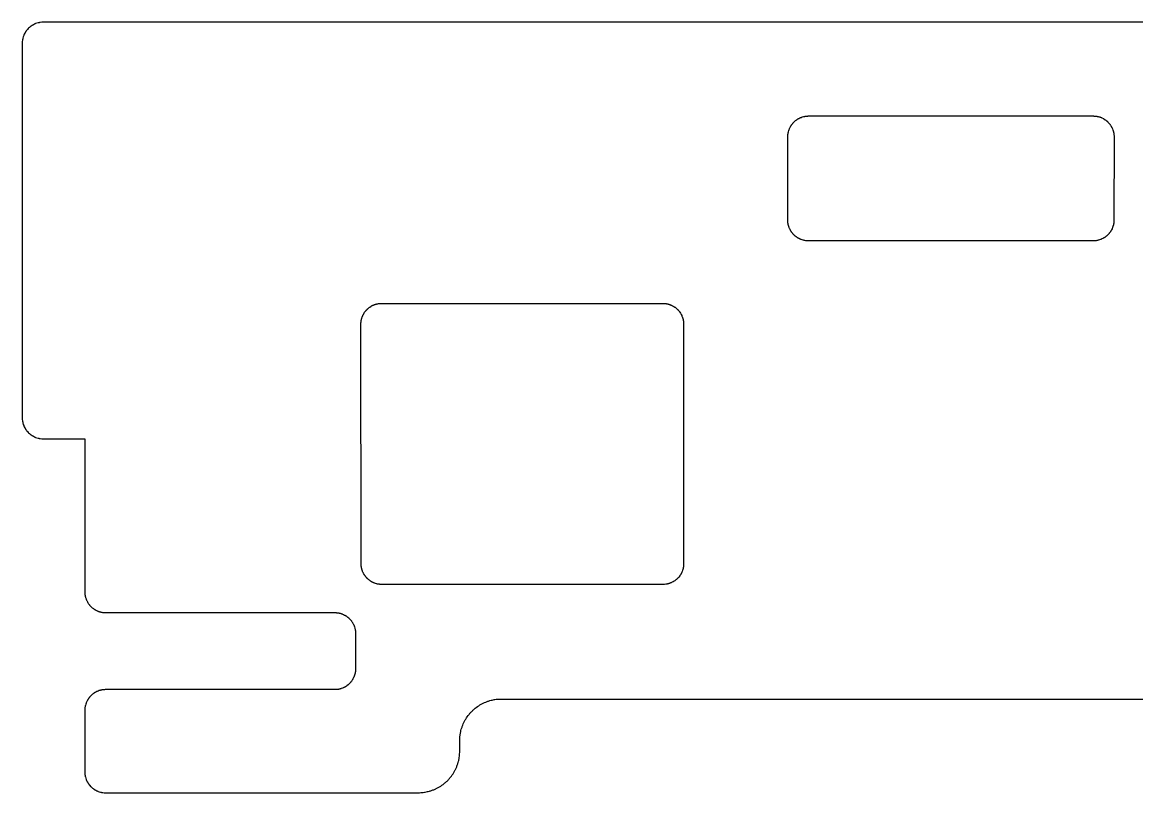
# Model space of a CAD drawing. Header units: metres. Extents: x -3 to 104, y 0 to 37.
# Drawn here: x -3 to 50.5, y 0 to 37 of the extents above; entities that cross this region are included whole.
import ezdxf

# ---------------------------------------------------------------- set-up
doc = ezdxf.new("R2010")
doc.units = ezdxf.units.M

msp = doc.modelspace()

# ---------------------------------------------------------------- linework, layer by layer
for p, q in [((-2.39062, 36.9209), (-2.40625, 36.9131)), ((-2.375, 36.9268), (-2.39062, 36.9209)), ((-2.3584, 36.9336), (-2.375, 36.9268)), ((-2.30859, 36.9512), (-2.3584, 36.9336)), ((-2.24219, 36.9707), (-2.30859, 36.9512)), ((-2.22461, 36.9746), (-2.24219, 36.9707)), ((-2.20801, 36.9785), (-2.22461, 36.9746)), ((-2.19043, 36.9814), (-2.20801, 36.9785)), ((-2.17383, 36.9844), (-2.19043, 36.9814)), ((-2.15625, 36.9873), (-2.17383, 36.9844)), ((-2.13965, 36.9902), (-2.15625, 36.9873)), ((-2.06934, 36.998), (-2.13965, 36.9902)), ((-2.05273, 36.999), (-2.06934, 36.998)), ((-2.03516, 36.999), (-2.05273, 36.999)), ((-2.01758, 37), (-2.03516, 36.999)), ((103.018, 37), (-2.01758, 37)), ((-2.9209, 36.3906), (-2.92676, 36.375)), ((-2.91309, 36.4062), (-2.9209, 36.3906)), ((-2.90625, 36.4229), (-2.91309, 36.4062)), ((-2.88281, 36.4697), (-2.90625, 36.4229)), ((-2.875, 36.4844), (-2.88281, 36.4697)), ((-2.86621, 36.5), (-2.875, 36.4844)), ((-2.85742, 36.5146), (-2.86621, 36.5)), ((-2.84766, 36.5303), (-2.85742, 36.5146)), ((-2.83887, 36.5449), (-2.84766, 36.5303)), ((-2.8291, 36.5596), (-2.83887, 36.5449)), ((-2.81934, 36.5732), (-2.8291, 36.5596)), ((-2.80859, 36.5879), (-2.81934, 36.5732)), ((-2.79883, 36.6016), (-2.80859, 36.5879)), ((-2.77734, 36.6289), (-2.79883, 36.6016)), ((-2.76562, 36.6426), (-2.77734, 36.6289)), ((-2.75488, 36.6562), (-2.76562, 36.6426)), ((-2.71973, 36.6943), (-2.75488, 36.6562)), ((-2.69434, 36.7197), (-2.71973, 36.6943)), ((-2.65625, 36.7549), (-2.69434, 36.7197)), ((-2.64258, 36.7656), (-2.65625, 36.7549)), ((-2.62891, 36.7773), (-2.64258, 36.7656)), ((-2.60156, 36.7988), (-2.62891, 36.7773)), ((-2.58789, 36.8086), (-2.60156, 36.7988)), ((-2.57324, 36.8193), (-2.58789, 36.8086)), ((-2.55957, 36.8291), (-2.57324, 36.8193)), ((-2.54492, 36.8389), (-2.55957, 36.8291)), ((-2.53027, 36.8477), (-2.54492, 36.8389)), ((-2.51465, 36.8574), (-2.53027, 36.8477)), ((-2.5, 36.8662), (-2.51465, 36.8574)), ((-2.48438, 36.875), (-2.5, 36.8662)), ((-2.46973, 36.8828), (-2.48438, 36.875)), ((-2.42285, 36.9062), (-2.46973, 36.8828)), ((-2.40625, 36.9131), (-2.42285, 36.9062)), ((-2.99902, 36.0352), (-3, 36.0176)), ((-3, 36.0176), (-3, 17.9824)), ((-2.99805, 36.0693), (-2.99902, 36.0527)), ((-2.99902, 36.0527), (-2.99902, 36.0352)), ((-2.99023, 36.1396), (-2.99805, 36.0693)), ((-2.9873, 36.1562), (-2.99023, 36.1396)), ((-2.98438, 36.1738), (-2.9873, 36.1562)), ((-2.98145, 36.1904), (-2.98438, 36.1738)), ((-2.97852, 36.208), (-2.98145, 36.1904)), ((-2.97461, 36.2246), (-2.97852, 36.208)), ((-2.9707, 36.2422), (-2.97461, 36.2246)), ((-2.95117, 36.3086), (-2.9707, 36.2422)), ((-2.93359, 36.3584), (-2.95117, 36.3086)), ((-2.92676, 36.375), (-2.93359, 36.3584)), ((33.9424, 32.0879), (33.9521, 32.1016)), ((33.9521, 32.1016), (33.9736, 32.1289)), ((33.9736, 32.1289), (33.9854, 32.1426)), ((33.9854, 32.1426), (33.9961, 32.1562)), ((33.9961, 32.1562), (34.0312, 32.1943)), ((34.0312, 32.1943), (34.0566, 32.2197)), ((34.0566, 32.2197), (34.0947, 32.2549)), ((34.0947, 32.2549), (34.1084, 32.2656)), ((34.1084, 32.2656), (34.1221, 32.2773)), ((34.1221, 32.2773), (34.1494, 32.2988)), ((34.1494, 32.2988), (34.1631, 32.3086)), ((34.1631, 32.3086), (34.1777, 32.3193)), ((34.1777, 32.3193), (34.1914, 32.3291)), ((34.1914, 32.3291), (34.2061, 32.3389)), ((34.2061, 32.3389), (34.2207, 32.3477)), ((34.2207, 32.3477), (34.2363, 32.3574)), ((34.2363, 32.3574), (34.251, 32.3662)), ((34.251, 32.3662), (34.2666, 32.375)), ((34.2666, 32.375), (34.2812, 32.3828)), ((34.2812, 32.3828), (34.3281, 32.4062)), ((34.3281, 32.4062), (34.3447, 32.4131)), ((34.3447, 32.4131), (34.3604, 32.4209)), ((34.3604, 32.4209), (34.376, 32.4268)), ((34.376, 32.4268), (34.3926, 32.4336)), ((34.3926, 32.4336), (34.4424, 32.4512)), ((34.4424, 32.4512), (34.5088, 32.4707)), ((34.5088, 32.4707), (34.5264, 32.4746)), ((34.5264, 32.4746), (34.543, 32.4785)), ((34.543, 32.4785), (34.5605, 32.4814)), ((34.5605, 32.4814), (34.5771, 32.4844)), ((34.5771, 32.4844), (34.6123, 32.4902)), ((34.6123, 32.4902), (34.6289, 32.4922)), ((34.6289, 32.4922), (34.6641, 32.4961)), ((34.6641, 32.4961), (34.6816, 32.4971)), ((34.6816, 32.4971), (34.6982, 32.499)), ((34.6982, 32.499), (34.7158, 32.499)), ((34.7158, 32.499), (34.7334, 32.5)), ((34.7334, 32.5), (48.4307, 32.5)), ((48.4307, 32.5), (48.4482, 32.499)), ((48.4482, 32.499), (48.4658, 32.499)), ((48.4658, 32.499), (48.4834, 32.498)), ((48.4834, 32.498), (48.5, 32.4961)), ((48.5, 32.4961), (48.5527, 32.4902)), ((48.5527, 32.4902), (48.5693, 32.4873)), ((48.5693, 32.4873), (48.5869, 32.4854)), ((48.5869, 32.4854), (48.6045, 32.4814)), ((48.6045, 32.4814), (48.6211, 32.4785)), ((48.6211, 32.4785), (48.6387, 32.4746)), ((48.6387, 32.4746), (48.6553, 32.4707)), ((48.6553, 32.4707), (48.6885, 32.4609)), ((48.6885, 32.4609), (48.7061, 32.4561)), ((48.7061, 32.4561), (48.7227, 32.4512)), ((48.7227, 32.4512), (48.7393, 32.4453)), ((48.7393, 32.4453), (48.7549, 32.4395)), ((48.7549, 32.4395), (48.7881, 32.4277)), ((48.7881, 32.4277), (48.8037, 32.4209)), ((48.8037, 32.4209), (48.8203, 32.4141)), ((48.8203, 32.4141), (48.8984, 32.375)), ((48.8984, 32.375), (48.9131, 32.3662)), ((48.9131, 32.3662), (48.9287, 32.3574)), ((48.9287, 32.3574), (48.9434, 32.3486)), ((48.9434, 32.3486), (48.9873, 32.3193)), ((48.9873, 32.3193), (49.001, 32.3096)), ((49.001, 32.3096), (49.0146, 32.2988)), ((49.0146, 32.2988), (49.0293, 32.2881)), ((49.0293, 32.2881), (49.043, 32.2773)), ((49.043, 32.2773), (49.0557, 32.2666)), ((49.0557, 32.2666), (49.0693, 32.2549)), ((49.0693, 32.2549), (49.082, 32.2432)), ((49.082, 32.2432), (49.0957, 32.2314)), ((49.0957, 32.2314), (49.1084, 32.2197)), ((49.1084, 32.2197), (49.1201, 32.207)), ((49.1201, 32.207), (49.1328, 32.1943)), ((49.1328, 32.1943), (49.168, 32.1562)), ((49.168, 32.1562), (49.1797, 32.1426)), ((49.1797, 32.1426), (49.1904, 32.1299)), ((49.1904, 32.1299), (49.2012, 32.1162)), ((49.2012, 32.1162), (49.2119, 32.1016)), ((49.2119, 32.1016), (49.2227, 32.0879)), ((33.752, 31.5527), (33.7539, 31.5693)), ((33.7539, 31.5693), (33.7549, 31.5869)), ((33.7549, 31.5869), (33.7588, 31.6221)), ((33.7588, 31.6221), (33.7607, 31.6387)), ((33.7607, 31.6387), (33.7666, 31.6738)), ((33.7666, 31.6738), (33.7695, 31.6904)), ((33.7695, 31.6904), (33.7725, 31.708)), ((33.7725, 31.708), (33.7764, 31.7246)), ((33.7764, 31.7246), (33.7803, 31.7422)), ((33.7803, 31.7422), (33.7998, 31.8086)), ((33.7998, 31.8086), (33.8174, 31.8584)), ((33.8174, 31.8584), (33.8242, 31.875)), ((33.8242, 31.875), (33.8301, 31.8906)), ((33.8301, 31.8906), (33.8379, 31.9062)), ((33.8379, 31.9062), (33.8447, 31.9229)), ((33.8447, 31.9229), (33.8682, 31.9697)), ((33.8682, 31.9697), (33.876, 31.9844)), ((33.876, 31.9844), (33.8848, 32)), ((33.8848, 32), (33.8936, 32.0146)), ((33.8936, 32.0146), (33.9033, 32.0303)), ((33.9033, 32.0303), (33.9121, 32.0449)), ((33.9121, 32.0449), (33.9219, 32.0596)), ((33.9219, 32.0596), (33.9316, 32.0732)), ((33.9316, 32.0732), (33.9424, 32.0879)), ((49.2227, 32.0879), (49.2324, 32.0732)), ((49.2324, 32.0732), (49.2422, 32.0596)), ((49.2422, 32.0596), (49.2617, 32.0303)), ((49.2617, 32.0303), (49.2705, 32.0156)), ((49.2705, 32.0156), (49.2793, 32)), ((49.2793, 32), (49.2881, 31.9854)), ((49.2881, 31.9854), (49.2959, 31.9697)), ((49.2959, 31.9697), (49.3047, 31.9541)), ((49.3047, 31.9541), (49.3125, 31.9385)), ((49.3125, 31.9385), (49.3193, 31.9229)), ((49.3193, 31.9229), (49.3271, 31.9072)), ((49.3271, 31.9072), (49.334, 31.8906)), ((49.334, 31.8906), (49.3408, 31.875)), ((49.3408, 31.875), (49.3584, 31.8252)), ((49.3584, 31.8252), (49.3643, 31.8096)), ((49.3643, 31.8096), (49.3691, 31.792)), ((49.3691, 31.792), (49.375, 31.7754)), ((49.375, 31.7754), (49.3789, 31.7588)), ((49.3789, 31.7588), (49.3838, 31.7422)), ((49.3838, 31.7422), (49.3877, 31.7246)), ((49.3877, 31.7246), (49.3916, 31.708)), ((49.3916, 31.708), (49.3945, 31.6904)), ((49.3945, 31.6904), (49.3984, 31.6738)), ((49.3984, 31.6738), (49.4014, 31.6562)), ((49.4014, 31.6562), (49.4033, 31.6396)), ((49.4033, 31.6396), (49.4062, 31.6221)), ((49.4062, 31.6221), (49.4082, 31.6045)), ((49.4082, 31.6045), (49.4092, 31.5869)), ((49.4092, 31.5869), (49.4111, 31.5703)), ((49.4111, 31.5703), (49.4131, 31.5352)), ((33.749, 27.4824), (33.751, 31.5176)), ((33.751, 31.5176), (33.752, 31.5352)), ((33.752, 31.5352), (33.752, 31.5527)), ((49.4131, 31.5), (49.4082, 27.4824)), ((49.4131, 31.5352), (49.4131, 31.5)), ((33.751, 27.4473), (33.749, 27.4824)), ((33.752, 27.4307), (33.751, 27.4473)), ((33.7529, 27.4131), (33.752, 27.4307)), ((33.7588, 27.3604), (33.7529, 27.4131)), ((33.7617, 27.3438), (33.7588, 27.3604)), ((33.7646, 27.3262), (33.7617, 27.3438)), ((33.7676, 27.3096), (33.7646, 27.3262)), ((33.7715, 27.292), (33.7676, 27.3096)), ((33.7754, 27.2754), (33.7715, 27.292)), ((49.3857, 27.292), (49.3828, 27.2754)), ((49.3896, 27.3096), (49.3857, 27.292)), ((49.3926, 27.3262), (49.3896, 27.3096)), ((49.3955, 27.3438), (49.3926, 27.3262)), ((49.3984, 27.3604), (49.3955, 27.3438)), ((49.4043, 27.4131), (49.3984, 27.3604)), ((49.4053, 27.4307), (49.4043, 27.4131)), ((49.4062, 27.4473), (49.4053, 27.4307)), ((49.4082, 27.4824), (49.4062, 27.4473)), ((33.7793, 27.2578), (33.7754, 27.2754)), ((33.7832, 27.2412), (33.7793, 27.2578)), ((33.7979, 27.1914), (33.7832, 27.2412)), ((33.8154, 27.1416), (33.7979, 27.1914)), ((33.8223, 27.125), (33.8154, 27.1416)), ((33.8359, 27.0938), (33.8223, 27.125)), ((33.8428, 27.0771), (33.8359, 27.0938)), ((33.8662, 27.0303), (33.8428, 27.0771)), ((33.875, 27.0156), (33.8662, 27.0303)), ((33.8838, 27), (33.875, 27.0156)), ((33.8926, 26.9854), (33.8838, 27)), ((33.9014, 26.9697), (33.8926, 26.9854)), ((33.9111, 26.9551), (33.9014, 26.9697)), ((33.9199, 26.9404), (33.9111, 26.9551)), ((33.9307, 26.9268), (33.9199, 26.9404)), ((33.9404, 26.9121), (33.9307, 26.9268)), ((33.9512, 26.8984), (33.9404, 26.9121)), ((33.9609, 26.8848), (33.9512, 26.8984)), ((33.9727, 26.8711), (33.9609, 26.8848)), ((33.9941, 26.8438), (33.9727, 26.8711)), ((34.0176, 26.8184), (33.9941, 26.8438)), ((34.0303, 26.8057), (34.0176, 26.8184)), ((34.042, 26.793), (34.0303, 26.8057)), ((34.0547, 26.7803), (34.042, 26.793)), ((34.0801, 26.7568), (34.0547, 26.7803)), ((34.0938, 26.7451), (34.0801, 26.7568)), ((49.1025, 26.7803), (49.0645, 26.7451)), ((49.1152, 26.793), (49.1025, 26.7803)), ((49.127, 26.8057), (49.1152, 26.793)), ((49.1396, 26.8184), (49.127, 26.8057)), ((49.1631, 26.8438), (49.1396, 26.8184)), ((49.1738, 26.8574), (49.1631, 26.8438)), ((49.1855, 26.8711), (49.1738, 26.8574)), ((49.207, 26.8984), (49.1855, 26.8711)), ((49.2168, 26.9121), (49.207, 26.8984)), ((49.2275, 26.9268), (49.2168, 26.9121)), ((49.2373, 26.9404), (49.2275, 26.9268)), ((49.2471, 26.9551), (49.2373, 26.9404)), ((49.2559, 26.9697), (49.2471, 26.9551)), ((49.2656, 26.9854), (49.2559, 26.9697)), ((49.2744, 27), (49.2656, 26.9854)), ((49.2822, 27.0156), (49.2744, 27)), ((49.291, 27.0303), (49.2822, 27.0156)), ((49.3145, 27.0771), (49.291, 27.0303)), ((49.3213, 27.0938), (49.3145, 27.0771)), ((49.335, 27.125), (49.3213, 27.0938)), ((49.3418, 27.1416), (49.335, 27.125)), ((49.3594, 27.1914), (49.3418, 27.1416)), ((49.374, 27.2412), (49.3594, 27.1914)), ((49.3779, 27.2578), (49.374, 27.2412)), ((49.3828, 27.2754), (49.3779, 27.2578)), ((34.1064, 26.7344), (34.0938, 26.7451)), ((34.1201, 26.7227), (34.1064, 26.7344)), ((34.1475, 26.7012), (34.1201, 26.7227)), ((34.1611, 26.6914), (34.1475, 26.7012)), ((34.1758, 26.6807), (34.1611, 26.6914)), ((34.2051, 26.6611), (34.1758, 26.6807)), ((34.2197, 26.6523), (34.2051, 26.6611)), ((34.2344, 26.6426), (34.2197, 26.6523)), ((34.249, 26.6338), (34.2344, 26.6426)), ((34.2646, 26.625), (34.249, 26.6338)), ((34.2803, 26.6172), (34.2646, 26.625)), ((34.2949, 26.6094), (34.2803, 26.6172)), ((34.3105, 26.6016), (34.2949, 26.6094)), ((34.3271, 26.5938), (34.3105, 26.6016)), ((34.3428, 26.5869), (34.3271, 26.5938)), ((34.3584, 26.5791), (34.3428, 26.5869)), ((34.375, 26.5732), (34.3584, 26.5791)), ((34.3906, 26.5664), (34.375, 26.5732)), ((34.4404, 26.5488), (34.3906, 26.5664)), ((34.4902, 26.5342), (34.4404, 26.5488)), ((34.5078, 26.5293), (34.4902, 26.5342)), ((34.541, 26.5215), (34.5078, 26.5293)), ((34.5586, 26.5186), (34.541, 26.5215)), ((34.5752, 26.5156), (34.5586, 26.5186)), ((34.6104, 26.5098), (34.5752, 26.5156)), ((34.6279, 26.5078), (34.6104, 26.5098)), ((34.6445, 26.5059), (34.6279, 26.5078)), ((34.6797, 26.502), (34.6445, 26.5059)), ((34.6973, 26.501), (34.6797, 26.502)), ((34.7148, 26.501), (34.6973, 26.501)), ((34.7314, 26.5), (34.7148, 26.501)), ((48.4258, 26.5), (34.7314, 26.5)), ((48.4434, 26.501), (48.4258, 26.5)), ((48.46, 26.501), (48.4434, 26.501)), ((48.4775, 26.502), (48.46, 26.501)), ((48.5303, 26.5078), (48.4775, 26.502)), ((48.5469, 26.5098), (48.5303, 26.5078)), ((48.582, 26.5156), (48.5469, 26.5098)), ((48.5986, 26.5186), (48.582, 26.5156)), ((48.6162, 26.5215), (48.5986, 26.5186)), ((48.6328, 26.5254), (48.6162, 26.5215)), ((48.6504, 26.5293), (48.6328, 26.5254)), ((48.7168, 26.5488), (48.6504, 26.5293)), ((48.7666, 26.5664), (48.7168, 26.5488)), ((48.7822, 26.5732), (48.7666, 26.5664)), ((48.7988, 26.5791), (48.7822, 26.5732)), ((48.8145, 26.5869), (48.7988, 26.5791)), ((48.8311, 26.5938), (48.8145, 26.5869)), ((48.8779, 26.6172), (48.8311, 26.5938)), ((48.8926, 26.625), (48.8779, 26.6172)), ((48.9082, 26.6338), (48.8926, 26.625)), ((48.9229, 26.6426), (48.9082, 26.6338)), ((48.9375, 26.6523), (48.9229, 26.6426)), ((48.9531, 26.6611), (48.9375, 26.6523)), ((48.9668, 26.6709), (48.9531, 26.6611)), ((48.9814, 26.6807), (48.9668, 26.6709)), ((48.9961, 26.6914), (48.9814, 26.6807)), ((49.0098, 26.7012), (48.9961, 26.6914)), ((49.0371, 26.7227), (49.0098, 26.7012)), ((49.0508, 26.7344), (49.0371, 26.7227)), ((49.0645, 26.7451), (49.0508, 26.7344)), ((13.3896, 23.001), (13.3984, 23.0166)), ((13.3984, 23.0166), (13.4072, 23.0312)), ((13.4072, 23.0312), (13.4365, 23.0752)), ((13.4365, 23.0752), (13.4463, 23.0889)), ((13.4463, 23.0889), (13.457, 23.1035)), ((13.457, 23.1035), (13.4893, 23.1445)), ((13.4893, 23.1445), (13.501, 23.1572)), ((13.501, 23.1572), (13.5127, 23.1709)), ((13.5127, 23.1709), (13.5361, 23.1963)), ((13.5361, 23.1963), (13.5488, 23.208)), ((13.5488, 23.208), (13.5605, 23.2207)), ((13.5605, 23.2207), (13.5732, 23.2324)), ((13.5732, 23.2324), (13.5869, 23.2441)), ((13.5869, 23.2441), (13.5996, 23.2559)), ((13.5996, 23.2559), (13.6133, 23.2676)), ((13.6133, 23.2676), (13.626, 23.2783)), ((13.626, 23.2783), (13.6396, 23.2891)), ((13.6396, 23.2891), (13.6543, 23.2998)), ((13.6543, 23.2998), (13.668, 23.3105)), ((13.668, 23.3105), (13.6816, 23.3203)), ((13.6816, 23.3203), (13.7256, 23.3496)), ((13.7256, 23.3496), (13.7402, 23.3584)), ((13.7402, 23.3584), (13.7559, 23.3672)), ((13.7559, 23.3672), (13.7705, 23.376)), ((13.7705, 23.376), (13.7861, 23.3838)), ((13.7861, 23.3838), (13.8018, 23.3926)), ((13.8018, 23.3926), (13.8174, 23.4004)), ((13.8174, 23.4004), (13.833, 23.4072)), ((13.833, 23.4072), (13.8486, 23.415)), ((13.8486, 23.415), (13.8652, 23.4219)), ((13.8652, 23.4219), (13.8809, 23.4287)), ((13.8809, 23.4287), (13.8975, 23.4346)), ((13.8975, 23.4346), (13.9141, 23.4414)), ((13.9141, 23.4414), (13.9297, 23.4473)), ((13.9297, 23.4473), (13.9463, 23.4521)), ((13.9463, 23.4521), (13.9629, 23.458)), ((13.9629, 23.458), (13.9805, 23.4629)), ((13.9805, 23.4629), (13.9971, 23.4668)), ((13.9971, 23.4668), (14.0137, 23.4717)), ((14.0137, 23.4717), (14.0303, 23.4756)), ((14.0303, 23.4756), (14.0479, 23.4795)), ((14.0479, 23.4795), (14.0645, 23.4834)), ((14.0645, 23.4834), (14.0996, 23.4893)), ((14.0996, 23.4893), (14.1162, 23.4912)), ((14.1162, 23.4912), (14.1338, 23.4941)), ((14.1338, 23.4941), (14.1514, 23.4961)), ((14.1514, 23.4961), (14.1689, 23.4971)), ((14.1689, 23.4971), (14.1855, 23.499)), ((14.1855, 23.499), (14.2207, 23.501)), ((14.2207, 23.501), (27.75, 23.502)), ((27.75, 23.502), (27.7666, 23.501)), ((27.7666, 23.501), (27.7842, 23.501)), ((27.7842, 23.501), (27.8369, 23.498)), ((27.8369, 23.498), (27.8545, 23.4961)), ((27.8545, 23.4961), (27.8711, 23.4941)), ((27.8711, 23.4941), (27.8887, 23.4922)), ((27.8887, 23.4922), (27.9062, 23.4893)), ((27.9062, 23.4893), (27.9229, 23.4863)), ((27.9229, 23.4863), (27.9404, 23.4834)), ((27.9404, 23.4834), (27.957, 23.4795)), ((27.957, 23.4795), (27.9746, 23.4756)), ((27.9746, 23.4756), (27.9912, 23.4717)), ((27.9912, 23.4717), (28.0088, 23.4678)), ((28.0088, 23.4678), (28.042, 23.458)), ((28.042, 23.458), (28.0586, 23.4521)), ((28.0586, 23.4521), (28.0752, 23.4473)), ((28.0752, 23.4473), (28.0918, 23.4414)), ((28.0918, 23.4414), (28.1084, 23.4346)), ((28.1084, 23.4346), (28.124, 23.4287)), ((28.124, 23.4287), (28.1406, 23.4219)), ((28.1406, 23.4219), (28.1719, 23.4082)), ((28.1719, 23.4082), (28.2188, 23.3848)), ((28.2188, 23.3848), (28.25, 23.3672)), ((28.25, 23.3672), (28.2793, 23.3496)), ((28.2793, 23.3496), (28.3232, 23.3203)), ((28.3232, 23.3203), (28.3369, 23.3105)), ((28.3369, 23.3105), (28.3516, 23.2998)), ((28.3516, 23.2998), (28.3926, 23.2676)), ((28.3926, 23.2676), (28.4053, 23.2559)), ((28.4053, 23.2559), (28.4189, 23.2441)), ((28.4189, 23.2441), (28.457, 23.209)), ((28.457, 23.209), (28.4805, 23.1836)), ((28.4805, 23.1836), (28.4932, 23.1709)), ((28.4932, 23.1709), (28.5039, 23.1572)), ((28.5039, 23.1572), (28.5156, 23.1445)), ((28.5156, 23.1445), (28.5479, 23.1035)), ((28.5479, 23.1035), (28.5586, 23.0889)), ((28.5586, 23.0889), (28.5684, 23.0752)), ((28.5684, 23.0752), (28.5977, 23.0312)), ((28.5977, 23.0312), (28.6152, 23.002)), ((13.2559, 22.5361), (13.2578, 22.5713)), ((13.2559, 22.501), (13.2559, 22.5361)), ((13.2666, 11), (13.2559, 22.501)), ((13.2578, 22.5713), (13.2598, 22.5889)), ((13.2598, 22.5889), (13.2607, 22.6055)), ((13.2607, 22.6055), (13.2627, 22.623)), ((13.2627, 22.623), (13.2656, 22.6406)), ((13.2656, 22.6406), (13.2676, 22.6582)), ((13.2676, 22.6582), (13.2705, 22.6748)), ((13.2705, 22.6748), (13.2744, 22.6924)), ((13.2744, 22.6924), (13.2773, 22.709)), ((13.2773, 22.709), (13.2812, 22.7266)), ((13.2812, 22.7266), (13.2852, 22.7432)), ((13.2852, 22.7432), (13.29, 22.7598)), ((13.29, 22.7598), (13.2939, 22.7773)), ((13.2939, 22.7773), (13.2998, 22.7939)), ((13.2998, 22.7939), (13.3047, 22.8105)), ((13.3047, 22.8105), (13.3164, 22.8438)), ((13.3164, 22.8438), (13.3223, 22.8594)), ((13.3223, 22.8594), (13.3281, 22.876)), ((13.3281, 22.876), (13.335, 22.8916)), ((13.335, 22.8916), (13.3418, 22.9082)), ((13.3418, 22.9082), (13.3496, 22.9238)), ((13.3496, 22.9238), (13.3564, 22.9395)), ((13.3564, 22.9395), (13.3643, 22.9551)), ((13.3643, 22.9551), (13.373, 22.9707)), ((13.373, 22.9707), (13.3809, 22.9863)), ((13.3809, 22.9863), (13.3896, 23.001)), ((28.6152, 23.002), (28.6328, 22.9707)), ((28.6328, 22.9707), (28.6562, 22.9238)), ((28.6562, 22.9238), (28.6699, 22.8926)), ((28.6699, 22.8926), (28.6836, 22.8594)), ((28.6836, 22.8594), (28.6895, 22.8438)), ((28.6895, 22.8438), (28.6953, 22.8271)), ((28.6953, 22.8271), (28.7002, 22.8105)), ((28.7002, 22.8105), (28.7061, 22.7939)), ((28.7061, 22.7939), (28.7158, 22.7607)), ((28.7158, 22.7607), (28.7197, 22.7432)), ((28.7197, 22.7432), (28.7236, 22.7266)), ((28.7236, 22.7266), (28.7275, 22.709)), ((28.7275, 22.709), (28.7314, 22.6924)), ((28.7314, 22.6924), (28.7344, 22.6748)), ((28.7344, 22.6748), (28.7373, 22.6582)), ((28.7373, 22.6582), (28.7402, 22.6406)), ((28.7402, 22.6406), (28.7422, 22.623)), ((28.7422, 22.623), (28.7441, 22.6064)), ((28.7441, 22.6064), (28.7461, 22.5889)), ((28.7461, 22.5889), (28.749, 22.5361)), ((28.749, 22.5361), (28.749, 22.5186)), ((28.749, 22.5186), (28.75, 22.502)), ((28.75, 22.502), (28.75, 10.9648)), ((-3, 17.9824), (-2.99902, 17.9648)), ((-2.99902, 17.9648), (-2.99902, 17.9473)), ((-2.99902, 17.9473), (-2.99805, 17.9307)), ((-2.99805, 17.9307), (-2.99023, 17.8604)), ((-2.99023, 17.8604), (-2.9873, 17.8438)), ((-2.9873, 17.8438), (-2.98438, 17.8262)), ((-2.98438, 17.8262), (-2.98145, 17.8096)), ((-2.98145, 17.8096), (-2.97852, 17.792)), ((-2.97852, 17.792), (-2.97461, 17.7754)), ((-2.97461, 17.7754), (-2.9707, 17.7578)), ((-2.9707, 17.7578), (-2.95117, 17.6914)), ((-2.95117, 17.6914), (-2.93359, 17.6416)), ((-2.93359, 17.6416), (-2.92676, 17.625)), ((-2.92676, 17.625), (-2.9209, 17.6094)), ((-2.9209, 17.6094), (-2.91309, 17.5938)), ((-2.91309, 17.5938), (-2.90625, 17.5771)), ((-2.90625, 17.5771), (-2.88281, 17.5303)), ((-2.88281, 17.5303), (-2.875, 17.5156)), ((-2.875, 17.5156), (-2.86621, 17.5)), ((-2.86621, 17.5), (-2.85742, 17.4854)), ((-2.85742, 17.4854), (-2.84766, 17.4697)), ((-2.84766, 17.4697), (-2.83887, 17.4551)), ((-2.83887, 17.4551), (-2.8291, 17.4404)), ((-2.8291, 17.4404), (-2.81934, 17.4268)), ((-2.81934, 17.4268), (-2.80859, 17.4121)), ((-2.80859, 17.4121), (-2.79883, 17.3984)), ((-2.79883, 17.3984), (-2.77734, 17.3711)), ((-2.77734, 17.3711), (-2.76562, 17.3574)), ((-2.76562, 17.3574), (-2.75488, 17.3438)), ((-2.75488, 17.3438), (-2.71973, 17.3057)), ((-2.71973, 17.3057), (-2.69434, 17.2803)), ((-2.69434, 17.2803), (-2.65625, 17.2451)), ((-2.65625, 17.2451), (-2.64258, 17.2344)), ((-2.64258, 17.2344), (-2.62891, 17.2227)), ((-2.62891, 17.2227), (-2.60156, 17.2012)), ((-2.60156, 17.2012), (-2.58789, 17.1914)), ((-2.58789, 17.1914), (-2.57324, 17.1807)), ((-2.57324, 17.1807), (-2.55957, 17.1709)), ((-2.55957, 17.1709), (-2.54492, 17.1611)), ((-2.54492, 17.1611), (-2.53027, 17.1523)), ((-2.53027, 17.1523), (-2.51465, 17.1426)), ((-2.51465, 17.1426), (-2.5, 17.1338)), ((-2.5, 17.1338), (-2.48438, 17.125)), ((-2.48438, 17.125), (-2.46973, 17.1172)), ((-2.46973, 17.1172), (-2.42285, 17.0938)), ((-2.42285, 17.0938), (-2.40625, 17.0869)), ((-2.40625, 17.0869), (-2.39062, 17.0791)), ((-2.39062, 17.0791), (-2.375, 17.0732)), ((-2.375, 17.0732), (-2.3584, 17.0664)), ((-2.3584, 17.0664), (-2.30859, 17.0488)), ((-2.30859, 17.0488), (-2.24219, 17.0293)), ((-2.24219, 17.0293), (-2.22461, 17.0254)), ((-2.22461, 17.0254), (-2.20801, 17.0215)), ((-2.20801, 17.0215), (-2.19043, 17.0186)), ((-2.19043, 17.0186), (-2.17383, 17.0156)), ((-2.17383, 17.0156), (-2.15625, 17.0127)), ((-2.15625, 17.0127), (-2.13965, 17.0098)), ((-2.13965, 17.0098), (-2.06934, 17.002)), ((-2.06934, 17.002), (-2.05273, 17.001)), ((-2.05273, 17.001), (-2.03516, 17.001)), ((-2.03516, 17.001), (-2.01758, 17)), ((-2.01758, 17), (0, 17)), ((0, 17), (0, 9.63281)), ((13.2676, 10.9824), (13.2666, 11)), ((13.2676, 10.9648), (13.2676, 10.9824)), ((13.2686, 10.9473), (13.2676, 10.9648)), ((13.2695, 10.9307), (13.2686, 10.9473)), ((13.2705, 10.9131), (13.2695, 10.9307)), ((13.2764, 10.8604), (13.2705, 10.9131)), ((13.2793, 10.8438), (13.2764, 10.8604)), ((13.2822, 10.8262), (13.2793, 10.8438)), ((13.2852, 10.8096), (13.2822, 10.8262)), ((13.2891, 10.792), (13.2852, 10.8096)), ((13.293, 10.7754), (13.2891, 10.792)), ((13.2969, 10.7578), (13.293, 10.7754)), ((13.3008, 10.7412), (13.2969, 10.7578)), ((13.3154, 10.6914), (13.3008, 10.7412)), ((28.7061, 10.708), (28.7012, 10.6914)), ((28.7119, 10.7246), (28.7061, 10.708)), ((28.7158, 10.7412), (28.7119, 10.7246)), ((28.7207, 10.7578), (28.7158, 10.7412)), ((28.7246, 10.7754), (28.7207, 10.7578)), ((28.7285, 10.792), (28.7246, 10.7754)), ((28.7314, 10.8096), (28.7285, 10.792)), ((28.7354, 10.8262), (28.7314, 10.8096)), ((28.7383, 10.8438), (28.7354, 10.8262)), ((28.7402, 10.8604), (28.7383, 10.8438)), ((28.7432, 10.8779), (28.7402, 10.8604)), ((28.7451, 10.8955), (28.7432, 10.8779)), ((28.7461, 10.9131), (28.7451, 10.8955)), ((28.748, 10.9307), (28.7461, 10.9131)), ((28.749, 10.9473), (28.748, 10.9307)), ((28.75, 10.9648), (28.749, 10.9473)), ((13.333, 10.6416), (13.3154, 10.6914)), ((13.3398, 10.625), (13.333, 10.6416)), ((13.3535, 10.5938), (13.3398, 10.625)), ((13.3604, 10.5771), (13.3535, 10.5938)), ((13.3838, 10.5303), (13.3604, 10.5771)), ((13.3926, 10.5156), (13.3838, 10.5303)), ((13.4014, 10.5), (13.3926, 10.5156)), ((13.4102, 10.4854), (13.4014, 10.5)), ((13.4189, 10.4697), (13.4102, 10.4854)), ((13.4287, 10.4551), (13.4189, 10.4697)), ((13.4375, 10.4404), (13.4287, 10.4551)), ((13.4482, 10.4268), (13.4375, 10.4404)), ((13.458, 10.4121), (13.4482, 10.4268)), ((13.4688, 10.3984), (13.458, 10.4121)), ((13.4785, 10.3848), (13.4688, 10.3984)), ((13.4902, 10.3711), (13.4785, 10.3848)), ((13.501, 10.3574), (13.4902, 10.3711)), ((13.5127, 10.3438), (13.501, 10.3574)), ((13.5234, 10.3311), (13.5127, 10.3438)), ((13.5352, 10.3184), (13.5234, 10.3311)), ((13.5479, 10.3057), (13.5352, 10.3184)), ((13.5596, 10.293), (13.5479, 10.3057)), ((13.5723, 10.2803), (13.5596, 10.293)), ((13.5977, 10.2568), (13.5723, 10.2803)), ((13.6113, 10.2451), (13.5977, 10.2568)), ((13.624, 10.2344), (13.6113, 10.2451)), ((13.6377, 10.2227), (13.624, 10.2344)), ((13.665, 10.2012), (13.6377, 10.2227)), ((13.6787, 10.1914), (13.665, 10.2012)), ((13.6934, 10.1807), (13.6787, 10.1914)), ((13.7227, 10.1611), (13.6934, 10.1807)), ((28.3242, 10.1807), (28.2949, 10.1611)), ((28.3379, 10.1914), (28.3242, 10.1807)), ((28.3516, 10.2012), (28.3379, 10.1914)), ((28.3662, 10.2119), (28.3516, 10.2012)), ((28.3799, 10.2227), (28.3662, 10.2119)), ((28.3926, 10.2344), (28.3799, 10.2227)), ((28.4062, 10.2451), (28.3926, 10.2344)), ((28.4189, 10.2568), (28.4062, 10.2451)), ((28.4326, 10.2686), (28.4189, 10.2568)), ((28.4453, 10.2803), (28.4326, 10.2686)), ((28.457, 10.293), (28.4453, 10.2803)), ((28.4697, 10.3057), (28.457, 10.293)), ((28.5049, 10.3438), (28.4697, 10.3057)), ((28.5166, 10.3574), (28.5049, 10.3438)), ((28.5596, 10.4121), (28.5166, 10.3574)), ((28.5693, 10.4268), (28.5596, 10.4121)), ((28.5791, 10.4404), (28.5693, 10.4268)), ((28.5986, 10.4697), (28.5791, 10.4404)), ((28.6074, 10.4854), (28.5986, 10.4697)), ((28.6162, 10.5), (28.6074, 10.4854)), ((28.625, 10.5156), (28.6162, 10.5)), ((28.6328, 10.5303), (28.625, 10.5156)), ((28.6416, 10.5459), (28.6328, 10.5303)), ((28.6494, 10.5615), (28.6416, 10.5459)), ((28.6562, 10.5771), (28.6494, 10.5615)), ((28.6641, 10.5938), (28.6562, 10.5771)), ((28.6777, 10.625), (28.6641, 10.5938)), ((28.7012, 10.6914), (28.6777, 10.625)), ((0, 9.63281), (0.000977, 9.61523)), ((13.7373, 10.1523), (13.7227, 10.1611)), ((13.752, 10.1426), (13.7373, 10.1523)), ((13.7666, 10.1338), (13.752, 10.1426)), ((13.7822, 10.125), (13.7666, 10.1338)), ((13.7979, 10.1172), (13.7822, 10.125)), ((13.8125, 10.1094), (13.7979, 10.1172)), ((13.8281, 10.1016), (13.8125, 10.1094)), ((13.8447, 10.0938), (13.8281, 10.1016)), ((13.8604, 10.0869), (13.8447, 10.0938)), ((13.876, 10.0791), (13.8604, 10.0869)), ((13.8926, 10.0732), (13.876, 10.0791)), ((13.9082, 10.0664), (13.8926, 10.0732)), ((13.958, 10.0488), (13.9082, 10.0664)), ((14.0078, 10.0342), (13.958, 10.0488)), ((14.0254, 10.0293), (14.0078, 10.0342)), ((14.0586, 10.0215), (14.0254, 10.0293)), ((14.0938, 10.0156), (14.0586, 10.0215)), ((14.1104, 10.0127), (14.0938, 10.0156)), ((14.1279, 10.0098), (14.1104, 10.0127)), ((14.1455, 10.0078), (14.1279, 10.0098)), ((14.1621, 10.0059), (14.1455, 10.0078)), ((14.1973, 10.002), (14.1621, 10.0059)), ((14.2148, 10.001), (14.1973, 10.002)), ((14.2324, 10.001), (14.2148, 10.001)), ((14.249, 10), (14.2324, 10.001)), ((27.7676, 10), (14.249, 10)), ((27.7852, 10.001), (27.7676, 10)), ((27.8027, 10.001), (27.7852, 10.001)), ((27.8203, 10.002), (27.8027, 10.001)), ((27.8369, 10.0039), (27.8203, 10.002)), ((27.8896, 10.0098), (27.8369, 10.0039)), ((27.9062, 10.0127), (27.8896, 10.0098)), ((27.9414, 10.0186), (27.9062, 10.0127)), ((27.958, 10.0215), (27.9414, 10.0186)), ((27.9756, 10.0254), (27.958, 10.0215)), ((27.9922, 10.0293), (27.9756, 10.0254)), ((28.0254, 10.0391), (27.9922, 10.0293)), ((28.043, 10.0439), (28.0254, 10.0391)), ((28.0596, 10.0488), (28.043, 10.0439)), ((28.0762, 10.0547), (28.0596, 10.0488)), ((28.0918, 10.0605), (28.0762, 10.0547)), ((28.1084, 10.0664), (28.0918, 10.0605)), ((28.125, 10.0732), (28.1084, 10.0664)), ((28.1406, 10.0791), (28.125, 10.0732)), ((28.1572, 10.0869), (28.1406, 10.0791)), ((28.1729, 10.0938), (28.1572, 10.0869)), ((28.2354, 10.125), (28.1729, 10.0938)), ((28.25, 10.1338), (28.2354, 10.125)), ((28.2656, 10.1426), (28.25, 10.1338)), ((28.2803, 10.1523), (28.2656, 10.1426)), ((28.2949, 10.1611), (28.2803, 10.1523)), ((0.000977, 9.61523), (0.000977, 9.59766)), ((0.000977, 9.59766), (0.001953, 9.58008)), ((0.001953, 9.58008), (0.003906, 9.5625)), ((0.003906, 9.5625), (0.005859, 9.5459)), ((0.005859, 9.5459), (0.009766, 9.51074)), ((0.009766, 9.51074), (0.012695, 9.49316)), ((0.012695, 9.49316), (0.015625, 9.47656)), ((0.015625, 9.47656), (0.018555, 9.45898)), ((0.018555, 9.45898), (0.021484, 9.44238)), ((0.021484, 9.44238), (0.025391, 9.4248)), ((0.025391, 9.4248), (0.029297, 9.4082)), ((0.029297, 9.4082), (0.03418, 9.3916)), ((0.03418, 9.3916), (0.039062, 9.37402)), ((0.039062, 9.37402), (0.048828, 9.34082)), ((0.048828, 9.34082), (0.060547, 9.30762)), ((0.060547, 9.30762), (0.066406, 9.29199)), ((0.066406, 9.29199), (0.073242, 9.27539)), ((0.073242, 9.27539), (0.079102, 9.25879)), ((0.079102, 9.25879), (0.086914, 9.24316)), ((0.086914, 9.24316), (0.09375, 9.22754)), ((0.09375, 9.22754), (0.125, 9.16504)), ((0.125, 9.16504), (0.133789, 9.15039)), ((0.133789, 9.15039), (0.142578, 9.13477)), ((0.142578, 9.13477), (0.152344, 9.12012)), ((0.152344, 9.12012), (0.161133, 9.10547)), ((0.161133, 9.10547), (0.180664, 9.07617)), ((0.180664, 9.07617), (0.191406, 9.0625)), ((0.191406, 9.0625), (0.201172, 9.04785)), ((0.201172, 9.04785), (0.222656, 9.02051)), ((0.222656, 9.02051), (0.234375, 9.00684)), ((0.234375, 9.00684), (0.245117, 8.99414)), ((0.245117, 8.99414), (0.256836, 8.98047)), ((0.256836, 8.98047), (0.280273, 8.95508)), ((0.280273, 8.95508), (0.292969, 8.94336)), ((0.292969, 8.94336), (0.305664, 8.93066)), ((0.305664, 8.93066), (0.34375, 8.89551)), ((0.34375, 8.89551), (0.357422, 8.88379)), ((0.357422, 8.88379), (0.412109, 8.84082)), ((0.412109, 8.84082), (0.426758, 8.83105)), ((0.426758, 8.83105), (0.44043, 8.82129)), ((0.44043, 8.82129), (0.469727, 8.80176)), ((0.469727, 8.80176), (0.485352, 8.79297)), ((0.485352, 8.79297), (0.5, 8.78418)), ((0.5, 8.78418), (0.515625, 8.77539)), ((0.515625, 8.77539), (0.530273, 8.7666)), ((0.530273, 8.7666), (0.561523, 8.75098)), ((0.561523, 8.75098), (0.577148, 8.74414)), ((0.577148, 8.74414), (0.59375, 8.73633)), ((0.59375, 8.73633), (0.625, 8.72266)), ((0.625, 8.72266), (0.641602, 8.7168)), ((0.641602, 8.7168), (0.658203, 8.70996)), ((0.658203, 8.70996), (0.674805, 8.7041)), ((0.674805, 8.7041), (0.691406, 8.69922)), ((0.691406, 8.69922), (0.708008, 8.69336)), ((0.708008, 8.69336), (0.741211, 8.68359)), ((0.741211, 8.68359), (0.757812, 8.67969)), ((0.757812, 8.67969), (0.775391, 8.67578)), ((0.775391, 8.67578), (0.791992, 8.67188)), ((0.791992, 8.67188), (0.80957, 8.66797)), ((0.80957, 8.66797), (0.826172, 8.66504)), ((0.826172, 8.66504), (0.84375, 8.66211)), ((0.84375, 8.66211), (0.860352, 8.66016)), ((0.860352, 8.66016), (0.87793, 8.65723)), ((0.87793, 8.65723), (0.913086, 8.65332)), ((0.913086, 8.65332), (0.930664, 8.65234)), ((0.930664, 8.65234), (0.947266, 8.65137)), ((0.947266, 8.65137), (0.964844, 8.65039)), ((0.964844, 8.65039), (12, 8.65039)), ((12, 8.65039), (12.0176, 8.64941)), ((12.0176, 8.64941), (12.0352, 8.64941)), ((12.0352, 8.64941), (12.0527, 8.64844)), ((12.0527, 8.64844), (12.0693, 8.64746)), ((12.0693, 8.64746), (12.0869, 8.64648)), ((12.0869, 8.64648), (12.1396, 8.64062)), ((12.1396, 8.64062), (12.1562, 8.6377)), ((12.1562, 8.6377), (12.1738, 8.63477)), ((12.1738, 8.63477), (12.1904, 8.63184)), ((12.1904, 8.63184), (12.208, 8.62793)), ((12.208, 8.62793), (12.2246, 8.62402)), ((12.2246, 8.62402), (12.2422, 8.62012)), ((12.2422, 8.62012), (12.2588, 8.61621)), ((12.2588, 8.61621), (12.292, 8.60645)), ((12.292, 8.60645), (12.3086, 8.60059)), ((12.3086, 8.60059), (12.3252, 8.5957)), ((12.3252, 8.5957), (12.3584, 8.58398)), ((12.3584, 8.58398), (12.375, 8.57715)), ((12.375, 8.57715), (12.4062, 8.56348)), ((12.4062, 8.56348), (12.4229, 8.55664)), ((12.4229, 8.55664), (12.4697, 8.5332)), ((12.4697, 8.5332), (12.4844, 8.52441)), ((12.4844, 8.52441), (12.5, 8.51562)), ((12.5, 8.51562), (12.5146, 8.50684)), ((12.5146, 8.50684), (12.5303, 8.49805)), ((12.5303, 8.49805), (12.5449, 8.48828)), ((12.5449, 8.48828), (12.5596, 8.47949)), ((12.5596, 8.47949), (12.5732, 8.46875)), ((12.5732, 8.46875), (12.5879, 8.45898)), ((12.5879, 8.45898), (12.6016, 8.44824)), ((12.6016, 8.44824), (12.6152, 8.43848)), ((12.6152, 8.43848), (12.6289, 8.42676)), ((12.6289, 8.42676), (12.6426, 8.41602)), ((12.6426, 8.41602), (12.6562, 8.4043)), ((12.6562, 8.4043), (12.6689, 8.39355)), ((12.6689, 8.39355), (12.6816, 8.38184)), ((12.6816, 8.38184), (12.6943, 8.36914)), ((12.6943, 8.36914), (12.707, 8.35742)), ((12.707, 8.35742), (12.7197, 8.34473)), ((12.7197, 8.34473), (12.7432, 8.31934)), ((12.7432, 8.31934), (12.7549, 8.30566)), ((12.7549, 8.30566), (12.7656, 8.29297)), ((12.7656, 8.29297), (12.7773, 8.2793)), ((12.7773, 8.2793), (12.7988, 8.25195)), ((12.7988, 8.25195), (12.8086, 8.2373)), ((12.8086, 8.2373), (12.8193, 8.22363)), ((12.8193, 8.22363), (12.8389, 8.19434)), ((12.8389, 8.19434), (12.8477, 8.17969)), ((12.8477, 8.17969), (12.8574, 8.16504)), ((12.8574, 8.16504), (12.8662, 8.15039)), ((12.8662, 8.15039), (12.875, 8.13477)), ((12.875, 8.13477), (12.9062, 8.07227)), ((12.9062, 8.07227), (12.9131, 8.05664)), ((12.9131, 8.05664), (12.9209, 8.04102)), ((12.9209, 8.04102), (12.9268, 8.02441)), ((12.9268, 8.02441), (12.9336, 8.00879)), ((12.9336, 8.00879), (12.9512, 7.95898)), ((12.9512, 7.95898), (12.9658, 7.90918)), ((12.9658, 7.90918), (12.9707, 7.8916)), ((12.9707, 7.8916), (12.9785, 7.8584)), ((12.9785, 7.8584), (12.9844, 7.82324)), ((12.9844, 7.82324), (12.9873, 7.80664)), ((12.9873, 7.80664), (12.9902, 7.78906)), ((12.9902, 7.78906), (12.9922, 7.77148)), ((12.9922, 7.77148), (12.9941, 7.75488)), ((12.9941, 7.75488), (12.998, 7.71973)), ((12.998, 7.71973), (12.999, 7.70215)), ((12.999, 7.70215), (12.999, 7.68457)), ((12.999, 7.68457), (13, 7.66699)), ((13, 7.66699), (13, 5.93262)), ((12.999, 5.89746), (12.998, 5.87988)), ((13, 5.93262), (12.999, 5.91504)), ((12.999, 5.91504), (12.999, 5.89746)), ((12.8086, 5.3623), (12.7988, 5.34863)), ((12.8193, 5.37598), (12.8086, 5.3623)), ((12.8389, 5.40527), (12.8193, 5.37598)), ((12.8477, 5.41992), (12.8389, 5.40527)), ((12.8574, 5.43457), (12.8477, 5.41992)), ((12.8662, 5.4502), (12.8574, 5.43457)), ((12.875, 5.46484), (12.8662, 5.4502)), ((12.9062, 5.52734), (12.875, 5.46484)), ((12.9131, 5.54297), (12.9062, 5.52734)), ((12.9209, 5.55957), (12.9131, 5.54297)), ((12.9268, 5.5752), (12.9209, 5.55957)), ((12.9336, 5.5918), (12.9268, 5.5752)), ((12.9395, 5.6084), (12.9336, 5.5918)), ((12.9453, 5.62402), (12.9395, 5.6084)), ((12.9512, 5.64062), (12.9453, 5.62402)), ((12.9561, 5.65723), (12.9512, 5.64062)), ((12.9609, 5.6748), (12.9561, 5.65723)), ((12.9707, 5.70801), (12.9609, 5.6748)), ((12.9746, 5.72461), (12.9707, 5.70801)), ((12.9785, 5.74219), (12.9746, 5.72461)), ((12.9814, 5.75879), (12.9785, 5.74219)), ((12.9873, 5.79395), (12.9814, 5.75879)), ((12.9902, 5.81055), (12.9873, 5.79395)), ((12.9961, 5.86328), (12.9902, 5.81055)), ((12.998, 5.87988), (12.9961, 5.86328)), ((0.5, 4.81641), (0.485352, 4.80762)), ((0.515625, 4.82422), (0.5, 4.81641)), ((0.530273, 4.83301), (0.515625, 4.82422)), ((0.577148, 4.85645), (0.530273, 4.83301)), ((0.59375, 4.86328), (0.577148, 4.85645)), ((0.625, 4.87695), (0.59375, 4.86328)), ((0.641602, 4.88379), (0.625, 4.87695)), ((0.691406, 4.90137), (0.641602, 4.88379)), ((0.741211, 4.91602), (0.691406, 4.90137)), ((0.757812, 4.91992), (0.741211, 4.91602)), ((0.775391, 4.9248), (0.757812, 4.91992)), ((0.791992, 4.92773), (0.775391, 4.9248)), ((0.80957, 4.93164), (0.791992, 4.92773)), ((0.826172, 4.93457), (0.80957, 4.93164)), ((0.84375, 4.9375), (0.826172, 4.93457)), ((0.860352, 4.94043), (0.84375, 4.9375)), ((0.913086, 4.94629), (0.860352, 4.94043)), ((0.930664, 4.94727), (0.913086, 4.94629)), ((0.947266, 4.94824), (0.930664, 4.94727)), ((0.982422, 4.9502), (0.947266, 4.94824)), ((12.0352, 4.9502), (0.982422, 4.9502)), ((12.0527, 4.95117), (12.0352, 4.9502)), ((12.0693, 4.95215), (12.0527, 4.95117)), ((12.0869, 4.9541), (12.0693, 4.95215)), ((12.1045, 4.95508), (12.0869, 4.9541)), ((12.1221, 4.95703), (12.1045, 4.95508)), ((12.1396, 4.95996), (12.1221, 4.95703)), ((12.1562, 4.96191), (12.1396, 4.95996)), ((12.1738, 4.96484), (12.1562, 4.96191)), ((12.1904, 4.96875), (12.1738, 4.96484)), ((12.208, 4.97168), (12.1904, 4.96875)), ((12.2246, 4.97559), (12.208, 4.97168)), ((12.2422, 4.97949), (12.2246, 4.97559)), ((12.2588, 4.98438), (12.2422, 4.97949)), ((12.2754, 4.98828), (12.2588, 4.98438)), ((12.292, 4.99414), (12.2754, 4.98828)), ((12.3086, 4.99902), (12.292, 4.99414)), ((12.375, 5.02246), (12.3086, 4.99902)), ((12.4062, 5.03613), (12.375, 5.02246)), ((12.4229, 5.04395), (12.4062, 5.03613)), ((12.4385, 5.05078), (12.4229, 5.04395)), ((12.4541, 5.05859), (12.4385, 5.05078)), ((12.4697, 5.06738), (12.4541, 5.05859)), ((12.4844, 5.0752), (12.4697, 5.06738)), ((12.5, 5.08398), (12.4844, 5.0752)), ((12.5146, 5.09277), (12.5, 5.08398)), ((12.5303, 5.10156), (12.5146, 5.09277)), ((12.5596, 5.12109), (12.5303, 5.10156)), ((12.5732, 5.13086), (12.5596, 5.12109)), ((12.5879, 5.14062), (12.5732, 5.13086)), ((12.6426, 5.18359), (12.5879, 5.14062)), ((12.6562, 5.19531), (12.6426, 5.18359)), ((12.6943, 5.23047), (12.6562, 5.19531)), ((12.707, 5.24316), (12.6943, 5.23047)), ((12.7197, 5.25488), (12.707, 5.24316)), ((12.7314, 5.26758), (12.7197, 5.25488)), ((12.7432, 5.28125), (12.7314, 5.26758)), ((12.7549, 5.29395), (12.7432, 5.28125)), ((12.7656, 5.30762), (12.7549, 5.29395)), ((12.7773, 5.32031), (12.7656, 5.30762)), ((12.7881, 5.33398), (12.7773, 5.32031)), ((12.7988, 5.34863), (12.7881, 5.33398)), ((0.066406, 4.30859), (0.048828, 4.25879)), ((0.073242, 4.32422), (0.066406, 4.30859)), ((0.079102, 4.34082), (0.073242, 4.32422)), ((0.086914, 4.35645), (0.079102, 4.34082)), ((0.09375, 4.37305), (0.086914, 4.35645)), ((0.117188, 4.41992), (0.09375, 4.37305)), ((0.125, 4.43457), (0.117188, 4.41992)), ((0.133789, 4.4502), (0.125, 4.43457)), ((0.142578, 4.46484), (0.133789, 4.4502)), ((0.152344, 4.47949), (0.142578, 4.46484)), ((0.161133, 4.49512), (0.152344, 4.47949)), ((0.170898, 4.50879), (0.161133, 4.49512)), ((0.180664, 4.52344), (0.170898, 4.50879)), ((0.191406, 4.53809), (0.180664, 4.52344)), ((0.201172, 4.55176), (0.191406, 4.53809)), ((0.222656, 4.5791), (0.201172, 4.55176)), ((0.234375, 4.59277), (0.222656, 4.5791)), ((0.245117, 4.60645), (0.234375, 4.59277)), ((0.280273, 4.64453), (0.245117, 4.60645)), ((0.292969, 4.65723), (0.280273, 4.64453)), ((0.305664, 4.66895), (0.292969, 4.65723)), ((0.318359, 4.68164), (0.305664, 4.66895)), ((0.34375, 4.70508), (0.318359, 4.68164)), ((0.357422, 4.71582), (0.34375, 4.70508)), ((0.371094, 4.72754), (0.357422, 4.71582)), ((0.398438, 4.74902), (0.371094, 4.72754)), ((0.412109, 4.75879), (0.398438, 4.74902)), ((0.426758, 4.76953), (0.412109, 4.75879)), ((0.44043, 4.7793), (0.426758, 4.76953)), ((0.455078, 4.78906), (0.44043, 4.7793)), ((0.469727, 4.79785), (0.455078, 4.78906)), ((0.485352, 4.80762), (0.469727, 4.79785)), ((19.0615, 4.26562), (19.0918, 4.28223)), ((19.0918, 4.28223), (19.123, 4.29785)), ((19.123, 4.29785), (19.1543, 4.3125)), ((19.1543, 4.3125), (19.1865, 4.32715)), ((19.1865, 4.32715), (19.251, 4.35449)), ((19.251, 4.35449), (19.2832, 4.36719)), ((19.2832, 4.36719), (19.3164, 4.37891)), ((19.3164, 4.37891), (19.3486, 4.39062)), ((19.3486, 4.39062), (19.3818, 4.40234)), ((19.3818, 4.40234), (19.415, 4.41309)), ((19.415, 4.41309), (19.4482, 4.42285)), ((19.4482, 4.42285), (19.5166, 4.44043)), ((19.5166, 4.44043), (19.5498, 4.44922)), ((19.5498, 4.44922), (19.6523, 4.46973)), ((19.6523, 4.46973), (19.6875, 4.47559)), ((19.6875, 4.47559), (19.7559, 4.48535)), ((19.7559, 4.48535), (19.791, 4.48926)), ((19.791, 4.48926), (19.8262, 4.49219)), ((19.8262, 4.49219), (19.8604, 4.49512)), ((19.8604, 4.49512), (19.9307, 4.49902)), ((19.9307, 4.49902), (19.9648, 4.5)), ((19.9648, 4.5), (80.0352, 4.5)), ((0.000977, 3.98535), (0, 3.96777)), ((0, 3.96777), (0, 0.982422)), ((0.001953, 4.01953), (0.000977, 4.00195)), ((0.000977, 4.00195), (0.000977, 3.98535)), ((0.007812, 4.07227), (0.001953, 4.01953)), ((0.009766, 4.08887), (0.007812, 4.07227)), ((0.015625, 4.12402), (0.009766, 4.08887)), ((0.018555, 4.14062), (0.015625, 4.12402)), ((0.021484, 4.1582), (0.018555, 4.14062)), ((0.025391, 4.1748), (0.021484, 4.1582)), ((0.029297, 4.19238), (0.025391, 4.1748)), ((0.048828, 4.25879), (0.029297, 4.19238)), ((18.4023, 3.7041), (18.4453, 3.75879)), ((18.4453, 3.75879), (18.4678, 3.78516)), ((18.4678, 3.78516), (18.4902, 3.8125)), ((18.4902, 3.8125), (18.5137, 3.83789)), ((18.5137, 3.83789), (18.5371, 3.86426)), ((18.5371, 3.86426), (18.5615, 3.88965)), ((18.5615, 3.88965), (18.6104, 3.93848)), ((18.6104, 3.93848), (18.6357, 3.96289)), ((18.6357, 3.96289), (18.6621, 3.98633)), ((18.6621, 3.98633), (18.6875, 4.00977)), ((18.6875, 4.00977), (18.7148, 4.03223)), ((18.7148, 4.03223), (18.7412, 4.05469)), ((18.7412, 4.05469), (18.7959, 4.09766)), ((18.7959, 4.09766), (18.8525, 4.13867)), ((18.8525, 4.13867), (18.9111, 4.17773)), ((18.9111, 4.17773), (18.9404, 4.19629)), ((18.9404, 4.19629), (18.9697, 4.21387)), ((18.9697, 4.21387), (19, 4.23242)), ((19, 4.23242), (19.0303, 4.24902)), ((19.0303, 4.24902), (19.0615, 4.26562)), ((18.1211, 3.18359), (18.1328, 3.2168)), ((18.1328, 3.2168), (18.1455, 3.24902)), ((18.1455, 3.24902), (18.1729, 3.31348)), ((18.1729, 3.31348), (18.1875, 3.3457)), ((18.1875, 3.3457), (18.2021, 3.37695)), ((18.2021, 3.37695), (18.2178, 3.4082)), ((18.2178, 3.4082), (18.2344, 3.43848)), ((18.2344, 3.43848), (18.251, 3.46973)), ((18.251, 3.46973), (18.2676, 3.5)), ((18.2676, 3.5), (18.2861, 3.53027)), ((18.2861, 3.53027), (18.3037, 3.55957)), ((18.3037, 3.55957), (18.3223, 3.58887)), ((18.3223, 3.58887), (18.3613, 3.64746)), ((18.3613, 3.64746), (18.4023, 3.7041)), ((18.0078, 2.67383), (18.0107, 2.70898)), ((18.0107, 2.70898), (18.0146, 2.74414)), ((18.0146, 2.74414), (18.0244, 2.8125)), ((18.0244, 2.8125), (18.0303, 2.84766)), ((18.0303, 2.84766), (18.0508, 2.9502)), ((18.0508, 2.9502), (18.0596, 2.9834)), ((18.0596, 2.9834), (18.0771, 3.05176)), ((18.0771, 3.05176), (18.0869, 3.08496)), ((18.0869, 3.08496), (18.0977, 3.11816)), ((18.0977, 3.11816), (18.1094, 3.15137)), ((18.1094, 3.15137), (18.1211, 3.18359)), ((18, 2.53516), (18.001, 2.56934)), ((18, 1.96484), (18, 2.53516)), ((18.001, 2.56934), (18.0049, 2.63965)), ((18.0049, 2.63965), (18.0078, 2.67383)), ((17.9492, 1.5498), (17.9697, 1.65234)), ((17.9697, 1.65234), (17.9756, 1.6875)), ((17.9756, 1.6875), (17.9854, 1.75586)), ((17.9854, 1.75586), (17.9893, 1.79102)), ((17.9893, 1.79102), (17.9922, 1.82617)), ((17.9922, 1.82617), (17.9951, 1.86035)), ((17.9951, 1.86035), (17.999, 1.93066)), ((17.999, 1.93066), (18, 1.96484)), ((17.7656, 1.06152), (17.7822, 1.0918)), ((17.7822, 1.0918), (17.7979, 1.12305)), ((17.7979, 1.12305), (17.8125, 1.1543)), ((17.8125, 1.1543), (17.8271, 1.18652)), ((17.8271, 1.18652), (17.8545, 1.25098)), ((17.8545, 1.25098), (17.8672, 1.2832)), ((17.8672, 1.2832), (17.8789, 1.31641)), ((17.8789, 1.31641), (17.8906, 1.34863)), ((17.8906, 1.34863), (17.9023, 1.38184)), ((17.9023, 1.38184), (17.9131, 1.41504)), ((17.9131, 1.41504), (17.9229, 1.44824)), ((17.9229, 1.44824), (17.9404, 1.5166)), ((17.9404, 1.5166), (17.9492, 1.5498)), ((0, 0.982422), (0.000977, 0.964844)), ((0.000977, 0.964844), (0.000977, 0.947266)), ((0.000977, 0.947266), (0.001953, 0.930664)), ((0.001953, 0.930664), (0.009766, 0.860352)), ((0.009766, 0.860352), (0.012695, 0.84375)), ((0.012695, 0.84375), (0.015625, 0.826172)), ((0.015625, 0.826172), (0.018555, 0.80957)), ((0.018555, 0.80957), (0.021484, 0.791992)), ((0.021484, 0.791992), (0.025391, 0.775391)), ((0.025391, 0.775391), (0.029297, 0.757812)), ((0.029297, 0.757812), (0.048828, 0.691406)), ((0.048828, 0.691406), (0.066406, 0.641602)), ((0.066406, 0.641602), (0.073242, 0.625)), ((0.073242, 0.625), (0.079102, 0.609375)), ((0.079102, 0.609375), (0.086914, 0.59375)), ((0.086914, 0.59375), (0.09375, 0.577148)), ((0.09375, 0.577148), (0.117188, 0.530273)), ((17.3379, 0.513672), (17.3643, 0.537109)), ((17.3643, 0.537109), (17.3896, 0.561523)), ((17.3896, 0.561523), (17.4385, 0.610352)), ((17.4385, 0.610352), (17.4629, 0.635742)), ((17.4629, 0.635742), (17.4863, 0.662109)), ((17.4863, 0.662109), (17.5098, 0.6875)), ((17.5098, 0.6875), (17.5322, 0.714844)), ((17.5322, 0.714844), (17.5547, 0.741211)), ((17.5547, 0.741211), (17.5977, 0.795898)), ((17.5977, 0.795898), (17.6387, 0.852539)), ((17.6387, 0.852539), (17.6777, 0.911133)), ((17.6777, 0.911133), (17.6963, 0.94043)), ((17.6963, 0.94043), (17.7139, 0.969727)), ((17.7139, 0.969727), (17.7324, 1)), ((17.7324, 1), (17.749, 1.03027)), ((17.749, 1.03027), (17.7656, 1.06152)), ((0.117188, 0.530273), (0.125, 0.515625)), ((0.125, 0.515625), (0.133789, 0.5)), ((0.133789, 0.5), (0.142578, 0.485352)), ((0.142578, 0.485352), (0.152344, 0.469727)), ((0.152344, 0.469727), (0.161133, 0.455078)), ((0.161133, 0.455078), (0.170898, 0.44043)), ((0.170898, 0.44043), (0.180664, 0.426758)), ((0.180664, 0.426758), (0.191406, 0.412109)), ((0.191406, 0.412109), (0.201172, 0.398438)), ((0.201172, 0.398438), (0.222656, 0.371094)), ((0.222656, 0.371094), (0.234375, 0.357422)), ((0.234375, 0.357422), (0.245117, 0.34375)), ((0.245117, 0.34375), (0.280273, 0.305664)), ((0.280273, 0.305664), (0.305664, 0.280273)), ((0.305664, 0.280273), (0.34375, 0.245117)), ((0.34375, 0.245117), (0.357422, 0.234375)), ((0.357422, 0.234375), (0.371094, 0.222656)), ((0.371094, 0.222656), (0.398438, 0.201172)), ((0.398438, 0.201172), (0.412109, 0.191406)), ((0.412109, 0.191406), (0.426758, 0.180664)), ((0.426758, 0.180664), (0.44043, 0.170898)), ((0.44043, 0.170898), (0.455078, 0.161133)), ((0.455078, 0.161133), (0.469727, 0.152344)), ((0.469727, 0.152344), (0.485352, 0.142578)), ((0.485352, 0.142578), (0.5, 0.133789)), ((0.5, 0.133789), (0.515625, 0.125)), ((0.515625, 0.125), (0.530273, 0.117188)), ((0.530273, 0.117188), (0.577148, 0.09375)), ((0.577148, 0.09375), (0.59375, 0.086914)), ((0.59375, 0.086914), (0.609375, 0.079102)), ((0.609375, 0.079102), (0.625, 0.073242)), ((0.625, 0.073242), (0.641602, 0.066406)), ((0.641602, 0.066406), (0.691406, 0.048828)), ((0.691406, 0.048828), (0.757812, 0.029297)), ((0.757812, 0.029297), (0.775391, 0.025391)), ((0.775391, 0.025391), (0.791992, 0.021484)), ((0.791992, 0.021484), (0.80957, 0.018555)), ((0.80957, 0.018555), (0.826172, 0.015625)), ((0.826172, 0.015625), (0.84375, 0.012695)), ((0.84375, 0.012695), (0.860352, 0.009766)), ((0.860352, 0.009766), (0.930664, 0.001953)), ((0.930664, 0.001953), (0.947266, 0.000977)), ((0.947266, 0.000977), (0.964844, 0.000977)), ((0.964844, 0.000977), (0.982422, 0)), ((0.982422, 0), (16.0352, 0)), ((16.0352, 0), (16.0693, 0.000977)), ((16.0693, 0.000977), (16.1396, 0.004883)), ((16.1396, 0.004883), (16.1738, 0.007812)), ((16.1738, 0.007812), (16.209, 0.010742)), ((16.209, 0.010742), (16.2441, 0.014648)), ((16.2441, 0.014648), (16.3125, 0.024414)), ((16.3125, 0.024414), (16.3477, 0.030273)), ((16.3477, 0.030273), (16.4502, 0.050781)), ((16.4502, 0.050781), (16.4834, 0.05957)), ((16.4834, 0.05957), (16.5518, 0.077148)), ((16.5518, 0.077148), (16.585, 0.086914)), ((16.585, 0.086914), (16.6182, 0.097656)), ((16.6182, 0.097656), (16.6514, 0.109375)), ((16.6514, 0.109375), (16.6836, 0.121094)), ((16.6836, 0.121094), (16.7168, 0.132812)), ((16.7168, 0.132812), (16.749, 0.145508)), ((16.749, 0.145508), (16.8135, 0.172852)), ((16.8135, 0.172852), (16.8457, 0.1875)), ((16.8457, 0.1875), (16.877, 0.202148)), ((16.877, 0.202148), (16.9082, 0.217773)), ((16.9082, 0.217773), (16.9385, 0.234375)), ((16.9385, 0.234375), (16.9697, 0.250977)), ((16.9697, 0.250977), (17, 0.267578)), ((17, 0.267578), (17.0303, 0.286133)), ((17.0303, 0.286133), (17.0596, 0.303711)), ((17.0596, 0.303711), (17.0889, 0.322266)), ((17.0889, 0.322266), (17.1475, 0.361328)), ((17.1475, 0.361328), (17.2041, 0.402344)), ((17.2041, 0.402344), (17.2588, 0.445312)), ((17.2588, 0.445312), (17.2852, 0.467773)), ((17.2852, 0.467773), (17.3125, 0.490234)), ((17.3125, 0.490234), (17.3379, 0.513672))]:
    msp.add_line(p, q)

doc.saveas('drawing.dxf')
